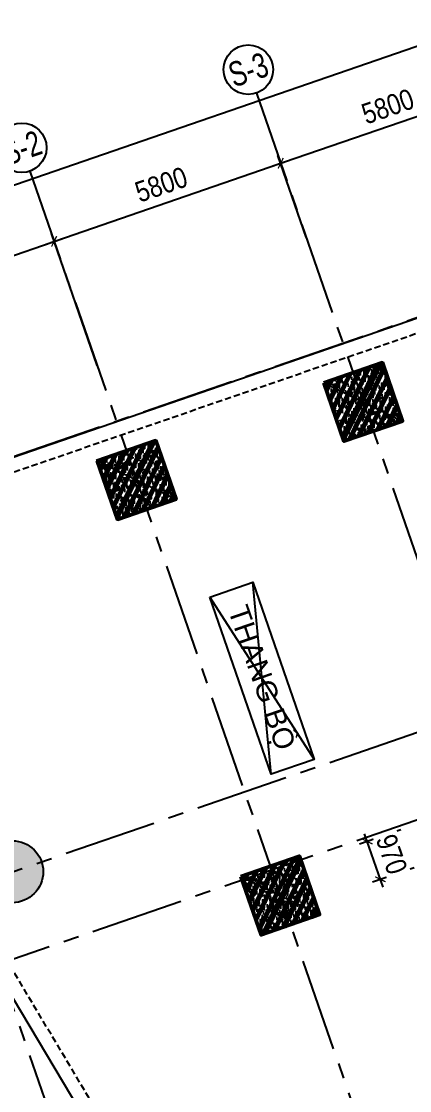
# Model space of a CAD drawing. Header units: millimetres. Extents: x -340714 to 2967022, y -655653 to 62.
# Drawn here: x 1072201 to 1081594, y -314677 to -288770 of the extents above; entities that cross this region are included whole.
import ezdxf
from ezdxf.enums import TextEntityAlignment as Align

# ---------------------------------------------------------------- set-up
doc = ezdxf.new("R2010")
doc.units = ezdxf.units.MM
doc.header["$LTSCALE"] = 100
doc.header["$PDMODE"] = 32
doc.header["$PDSIZE"] = 2.5
doc.linetypes.add('CENTER2', pattern=[1.125, 0.75, -0.125, 0.125, -0.125])
doc.linetypes.add('DASHED', pattern=[4.5, 3, -1.5])
for name, color, linetype in [('A-GLAZ', 135, 'Continuous'), ('ccu11-Khuat', 9, 'DASHED'), ('ccu11-Thay', 7, 'Continuous'), ('ccu12-Hatch', 250, 'Continuous'), ('ccu12-Truc', 13, 'CENTER2'), ('KC-Betong', 6, 'Continuous'), ('KC2-DIM', 251, 'Continuous'), ('KT-Dim', 8, 'Continuous'), ('Xref_ST_MBDV Cot vach 30.7.2022|Xref_ST_MBDV Cot vach 30.7.2022|Xref_ST_MBDV Cot vach 30.7.2022|Xref_ST_MBDV Cot vach 30.7.2022|A-GRID-SYM', 50, 'Continuous')]:
    doc.layers.add(name, color=color, linetype=linetype)
doc.layers.add('ccu12-Tencaukien', color=9, linetype='Continuous', lineweight=15)
doc.layers.add('KT-Net cot vach', color=6, linetype='Continuous', lineweight=50)
doc.styles.add('Arial', font='arial.ttf', dxfattribs={"width": 0.7})
doc.styles.add('Arial Narrow', font='ARIALN.TTF')
doc.styles.add('HBA-Text', font='GOTHIC.TTF')
doc.dimstyles.new('ccu12-200', dxfattribs={"dimscale": 200, "dimtxt": 2.5, "dimasz": 1, "dimexe": 1, "dimexo": 2, "dimgap": 1, "dimtad": 1, "dimdec": 0, "dimrnd": 5, "dimdsep": 46, "dimtxsty": 'Arial Narrow', "dimblk": 'ARCHTICK', "dimcen": -1, "dimdle": 1, "dimclrd": 256, "dimclre": 256, "dimclrt": 3, "dimadec": 0, "dimazin": 2, "dimtfac": 0.1, "dimtdec": 0, "dimtmove": 0, "dimatfit": 1, "dimldrblk": 'ARCHTICK', "dimfxl": 1, "dimtvp": 0.8333333333333334, "dimtolj": 1, "dimtzin": 12, "dimarcsym": 0})
pattern_1 = [(49.99999999999999, (550, -550), (286.9040730403014, -25.10085399303804), [30, -330]), (355, (550, -550), (-55.50053344520001, 300.8768534800047), [24, -264]), (100.4514, (573.908672, -552.091736), (231.4037526856086, 275.7758168243814), [25.496076, -280.4568448]), (46.18420000000001, (550, -470), (426.8964194502578, -66.20760573160723), [45, -495]), (96.6356, (585.574698, -475.5173228), (373.8650822194813, 389.6471483601767), [38.2441152, -420.6852]), (351.1842, (550, -470), (373.8647780534509, 389.6474403701299), [36, -396]), (21, (590, -490), (238.7628208473847, -161.0475562661355), [30, -330]), (326.0000000000001, (590, -490), (97.32613276863269, 290.0600180187412), [24, -264]), (71.4514, (609.8968932, -503.4206424), (336.089051432596, 129.012198683981), [25.496076, -280.4568448]), (37.50000000000001, (550, -550), (4.863942126916267, 133.1575415325246), [0, -260.8, 0, -268, 0, -265]), (7.499999999999999, (550, -550), (105.2278149768594, 157.7646847529441), [0, -152.8, 0, -254.8, 0, -101]), (327.5, (460.8, -550), (213.5289744689636, -9.021948693751902), [0, -100, 0, -312, 0, -414]), (317.5, (420.8, -550), (233.2744677369545, 40.04199293292709), [0, -130, 0, -207.2, 0, -294]), (45, (550, -550), (-120.2081528017131, 120.2081528017131), []), (45, (550, -501), (-120.2081528017131, 120.2081528017131), [])]

# ---------------------------------------------------------------- blocks, each defined once
blk = doc.blocks.new('_ARCHTICK')
at = {"color": 0, "linetype": 'ByBlock', "const_width": 0.15}
blk.add_lwpolyline([(-0.5, -0.5), (0.5, 0.5)], dxfattribs=at)
blk = doc.blocks.new('*D1051')
at = {"layer": 'Defpoints', "color": 0, "transparency": 16777216}
for p in [(312031.6406073518, -68726.15748089246, 6.01303727872371e-05), (315815.1615228205, -77470.31876241161), (312921.1710340638, -78469.46356395993)]:
    blk.add_point(p, dxfattribs=at)
at = {"layer": 'KT-Dim', "lineweight": -2, "transparency": 16777216}
for p, q in [((311653.5404447144, -68856.69585461266), (309631.7827940224, -69554.70390077842)), ((309755.5636884811, -69300.38463259961), (312986.4402209239, -78658.51364527874)), ((315437.0613601831, -77600.8571361318), (312732.1209527451, -78534.73275082007))]:
    blk.add_line(p, q, dxfattribs=at)
at = {"layer": 'KT-Dim', "lineweight": -2, "transparency": 16777216, "xscale": 200, "yscale": 200, "zscale": 200}
for p, rotation in [((309820.8328753412, -69489.43471391835), 109.0471379637702), ((312921.1710340638, -78469.46356396), 289.0471379637702)]:
    blk.add_blockref('_ARCHTICK', p, dxfattribs=dict(at, rotation=rotation))
at = {"layer": 'KT-Dim', "color": 3, "transparency": 16777216, "insert": (311801.361698141, -73830.8682427258), "char_height": 500, "attachment_point": 5, "rotation": 289.0471379637702, "style": 'Arial Narrow'}
blk.add_mtext('\\A1;9500', dxfattribs=at)
blk = doc.blocks.new('*D1019')
at = {"layer": 'Defpoints', "color": 0, "transparency": 16777216}
for p in [(363163.4852022186, -37115.10992757117), (306934.025148161, -51743.49375239976), (308410.2467223767, -56019.18170276831, 4.862310228169464e-05)]:
    blk.add_point(p, dxfattribs=at)
at = {"layer": 'KT-Dim', "lineweight": -2, "transparency": 16777216}
for p, q in [((361876.3130504047, -32774.15088184165), (306744.9757257595, -51808.76484776071)), ((363032.9430114967, -36737.011082768), (361621.9925326421, -32650.37255480103)), ((308279.7045316547, -55641.08285796514), (306868.7540528001, -51554.44432999816))]:
    blk.add_line(p, q, dxfattribs=at)
at = {"layer": 'KT-Dim', "lineweight": -2, "transparency": 16777216, "xscale": 200, "yscale": 200, "zscale": 200}
for p, rotation in [((361687.2636280031, -32839.42197720261), 19.0477163778953), ((306934.0251481611, -51743.49375239975), 199.0477163778953)]:
    blk.add_blockref('_ARCHTICK', p, dxfattribs=dict(at, rotation=rotation))
at = {"layer": 'KT-Dim', "color": 3, "transparency": 16777216, "insert": (334162.0591472954, -41861.09962134295), "char_height": 500, "attachment_point": 5, "rotation": 19.047716377895316, "style": 'Arial Narrow'}
blk.add_mtext('\\A1;57925', dxfattribs=at)
blk = doc.blocks.new('*D1020')
at = {"layer": 'Defpoints', "color": 0, "transparency": 16777216}
for p in [(314072.7511054397, -50971.46038248898), (315242.5389979252, -54359.71304566249), (308625.786151832, -56644.13458594675)]:
    blk.add_point(p, dxfattribs=at)
at = {"layer": 'KT-Dim', "lineweight": -2, "transparency": 16777216}
for p, q in [((307266.9481779592, -53321.15110943523), (314261.8011867585, -50906.19119562951)), ((315112.0006242059, -53981.61288302481), (314007.48191858, -50782.41030117021)), ((308495.2477781127, -56266.03442330906), (307390.7290724185, -53066.8318412567))]:
    blk.add_line(p, q, dxfattribs=at)
at = {"layer": 'KT-Dim', "lineweight": -2, "transparency": 16777216, "xscale": 200, "yscale": 200, "zscale": 200}
for p, rotation in [((314072.7511054396, -50971.46038248912), 19.04713796363416), ((307455.9982592781, -53255.88192257562), 199.0471379636342)]:
    blk.add_blockref('_ARCHTICK', p, dxfattribs=dict(at, rotation=rotation))
at = {"layer": 'KT-Dim', "color": 3, "transparency": 16777216, "insert": (310615.7937861466, -51683.31140909341), "char_height": 500, "attachment_point": 5, "rotation": 19.047137963634164, "style": 'Arial Narrow'}
blk.add_mtext('\\A1;7000', dxfattribs=at)
blk = doc.blocks.new('*D1021')
at = {"layer": 'Defpoints', "color": 0, "transparency": 16777216}
for p in [(319555.2034636396, -49078.65396357757), (320302.8164631628, -51244.09075167369), (315242.5389979252, -54359.71304566249)]:
    blk.add_point(p, dxfattribs=at)
at = {"layer": 'KT-Dim', "lineweight": -2, "transparency": 16777216}
for p, q in [((320172.2780894435, -50865.99058903602), (319489.9342767799, -48889.60388225879)), ((313883.701024121, -51036.72956934941), (319744.2535449584, -49013.38477671809)), ((315112.0006242059, -53981.61288302481), (314007.4819185802, -50782.41030117088))]:
    blk.add_line(p, q, dxfattribs=at)
at = {"layer": 'KT-Dim', "lineweight": -2, "transparency": 16777216, "xscale": 200, "yscale": 200, "zscale": 200}
for p, rotation in [((319555.2034636395, -49078.6539635777), 19.04713796363416), ((314072.7511054398, -50971.46038248979), 199.0471379636342)]:
    blk.add_blockref('_ARCHTICK', p, dxfattribs=dict(at, rotation=rotation))
at = {"layer": 'KT-Dim', "color": 3, "transparency": 16777216, "insert": (316665.3963883274, -49594.6974295948), "char_height": 500, "attachment_point": 5, "rotation": 19.047137963634164, "style": 'Arial Narrow'}
blk.add_mtext('\\A1;5800', dxfattribs=at)
blk = doc.blocks.new('*D1022')
at = {"layer": 'Defpoints', "color": 0, "transparency": 16777216}
for p in [(325037.6558218878, -47185.84754464898), (325785.2688217285, -49351.28433366484), (320302.8164631628, -51244.09075167369)]:
    blk.add_point(p, dxfattribs=at)
at = {"layer": 'KT-Dim', "lineweight": -2, "transparency": 16777216}
for p, q in [((319366.1533823207, -49143.92315043752), (325226.7059032066, -47120.57835778948)), ((325654.7304480092, -48973.18417102715), (324972.3866350281, -46996.79746333018)), ((320172.2780894435, -50865.99058903602), (319489.93427678, -48889.60388225899))]:
    blk.add_line(p, q, dxfattribs=at)
at = {"layer": 'KT-Dim', "lineweight": -2, "transparency": 16777216, "xscale": 200, "yscale": 200, "zscale": 200}
for p, rotation in [((325037.6558218877, -47185.84754464909), 19.04713796363416), ((319555.2034636396, -49078.6539635779), 199.0471379636342)]:
    blk.add_blockref('_ARCHTICK', p, dxfattribs=dict(at, rotation=rotation))
at = {"layer": 'KT-Dim', "color": 3, "transparency": 16777216, "insert": (322147.8487465513, -47701.89101067458), "char_height": 500, "attachment_point": 5, "rotation": 19.047137963634164, "style": 'Arial Narrow'}
blk.add_mtext('\\A1;5800', dxfattribs=at)
blk = doc.blocks.new('GRID-SYM-flat-103')
at = {"layer": 'Xref_ST_MBDV Cot vach 30.7.2022|Xref_ST_MBDV Cot vach 30.7.2022|Xref_ST_MBDV Cot vach 30.7.2022|Xref_ST_MBDV Cot vach 30.7.2022|A-GRID-SYM'}
blk.add_circle((7.814746150539778e-20, 1.307624847908942e-17, 4.374695749536969e-07), 900.0000000000003, dxfattribs=at)
at = {"layer": 'Xref_ST_MBDV Cot vach 30.7.2022|Xref_ST_MBDV Cot vach 30.7.2022|Xref_ST_MBDV Cot vach 30.7.2022|Xref_ST_MBDV Cot vach 30.7.2022|A-GRID-SYM', "style": 'HBA-Text'}
blk.add_attdef('GRID', text='', height=900.0000000000003, rotation=19.04713795291325, dxfattribs=at).set_placement((7.814746150539778e-20, 1.307624847908942e-17, 4.374695749536969e-07), align=Align.MIDDLE_CENTER)
blk = doc.blocks.new('*U161')
h = blk.add_hatch()
h.set_pattern_fill('VATLIEU04', color=250, scale=40, style=0, pattern_type=2)
h.set_pattern_definition(pattern_1)
h.paths.add_polyline_path([(-475, 475), (1025, 475), (1025, -1025), (-475, -1025)])
at = {"color": 6, "ltscale": 0.25}
blk.add_lwpolyline([(-475, 475), (1025, 475), (1025, -1025), (-475, -1025)], close=True, dxfattribs=at)
at = {"layer": 'Defpoints', "linetype": 'ByBlock', "ltscale": 30}
for p, q in [((1025, 475), (-475, -1025)), ((-475, 475), (1025, -1025))]:
    blk.add_line(p, q, dxfattribs=at)
blk = doc.blocks.new('*U158')
h = blk.add_hatch()
h.set_pattern_fill('VATLIEU04', color=250, scale=40, style=0, pattern_type=2)
h.set_pattern_definition(pattern_1)
h.paths.add_polyline_path([(-475, 475), (1025, 475), (1025, -1025), (-475, -1025)])
at = {"color": 6, "ltscale": 0.25}
blk.add_lwpolyline([(-475, 475), (1025, 475), (1025, -1025), (-475, -1025)], close=True, dxfattribs=at)
at = {"layer": 'Defpoints', "linetype": 'ByBlock', "ltscale": 30}
for p, q in [((1025, 475), (-475, -1025)), ((-475, 475), (1025, -1025))]:
    blk.add_line(p, q, dxfattribs=at)
blk = doc.blocks.new('*U151')
h = blk.add_hatch()
h.set_pattern_fill('VATLIEU04', color=250, scale=40, style=0, pattern_type=2)
h.set_pattern_definition(pattern_1)
h.paths.add_polyline_path([(-475, 475), (1025, 475), (1025, -1025), (-475, -1025)])
at = {"color": 6, "ltscale": 0.25}
blk.add_lwpolyline([(-475, 475), (1025, 475), (1025, -1025), (-475, -1025)], close=True, dxfattribs=at)
at = {"layer": 'Defpoints', "linetype": 'ByBlock', "ltscale": 30}
for p, q in [((1025, 475), (-475, -1025)), ((-475, 475), (1025, -1025))]:
    blk.add_line(p, q, dxfattribs=at)
blk = doc.blocks.new('MBDVCOTVACH-T2-T6-PN')
at = {"layer": 'ccu12-Hatch', "ltscale": 0.5}
h = blk.add_hatch(dxfattribs=at)
h.set_pattern_fill('BETONG', color=256, scale=50, pattern_type=2)
h.set_pattern_definition([(0, (-1923553.406636358, 300749.4537652719), (0, 259.8076212), [6.25, -143.75]), (0, (-1923553.406636358, 300760.2790828219), (0, 259.8076212), [6.25, -143.75]), (120, (-1923553.406636358, 300749.4537652719), (-225.0000000560045, -129.9038105999999), [6.249999999999998, -143.7499999999999]), (120, (-1923544.031636358, 300754.866424072), (-225.0000000560045, -129.9038105999999), [6.249999999999998, -143.7499999999999]), (0, (-1923478.406636358, 300879.3575758719), (0, 259.8076212), [6.25, -143.75]), (0, (-1923478.406636358, 300890.1828934219), (0, 259.8076212), [6.25, -143.75]), (120, (-1923478.406636358, 300879.3575758719), (-225.0000000560045, -129.9038105999999), [6.249999999999998, -143.7499999999999]), (120, (-1923469.031636358, 300884.7702346719), (-225.0000000560045, -129.9038105999999), [6.249999999999998, -143.7499999999999]), (59.99999999999999, (-1923547.156636358, 300749.4537652719), (-225.0000000560045, 129.9038106), [6.25, -143.75]), (59.99999999999999, (-1923556.531636358, 300754.866424072), (-225.0000000560045, 129.9038106), [6.25, -143.75]), (59.99999999999999, (-1923472.156636358, 300619.5499546719), (-225.0000000560045, 129.9038106), [6.25, -143.75]), (59.99999999999999, (-1923481.531636358, 300624.962613472), (-225.0000000560045, 129.9038106), [6.25, -143.75]), (45, (-1923553.406636358, 300749.4537652719), (-53.03300858899107, 53.03300858899107), []), (49.99999999999999, (-1923553.406636358, 300749.4537652719), (358.6300913003767, -31.37606749129755), [37.5, -412.5]), (355, (-1923553.406636358, 300749.4537652719), (-69.3756668065, 376.0960668500059), [30, -330]), (100.4514, (-1923523.520796358, 300746.8390952719), (289.2546908570108, 344.7197710304768), [31.870095, -350.571056]), (46.18420000000001, (-1923553.406636358, 300849.4537652719), (533.6205243128222, -82.75950716450905), [56.25, -618.75]), (96.6356, (-1923508.938263858, 300842.557111772), (467.3313527743517, 487.0589354502209), [47.805144, -525.8565]), (351.1842, (-1923553.406636358, 300849.4537652719), (467.3309725668136, 487.0593004626623), [45, -495]), (21, (-1923503.406636358, 300824.4537652719), (298.4535260592309, -201.3094453326694), [37.5, -412.5]), (326.0000000000001, (-1923503.406636358, 300824.4537652719), (121.6576659607909, 362.5750225234265), [30, -330]), (71.4514, (-1923478.535519858, 300807.6779622719), (420.111314290745, 161.2652483549762), [31.870095, -350.571056]), (37.50000000000001, (-1923553.406636358, 300749.4537652719), (6.079927658645334, 166.4469269156558), [0, -326, 0, -335, 0, -331.25]), (7.499999999999999, (-1923553.406636358, 300749.4537652719), (131.5347687210743, 197.2058559411801), [0, -191, 0, -318.5, 0, -126.25]), (327.5, (-1923664.906636358, 300749.4537652719), (266.9112180862045, -11.27743586718988), [0, -125, 0, -390, 0, -517.5]), (317.5, (-1923714.906636358, 300749.4537652719), (291.5930846711931, 50.05249116615887), [0, -162.5, 0, -259, 0, -367.5])])
edge = h.paths.add_edge_path()
edge.add_arc((4097.65261828457, -8624.055242631817), 750, 0, 360)
edge = h.paths.add_edge_path()
edge.add_arc((1410.005177336978, -253.7429474530509), 750, 0, 360)
edge = h.paths.add_edge_path()
edge.add_arc((101636.8044801299, -32126.61616641039), 750, 0, 360)
edge = h.paths.add_edge_path()
edge.add_arc((54389.03565472178, -32051.75711834745), 750, 0, 360)
at = {"layer": 'KC-Betong', "ltscale": 0.5}
blk.add_circle((4097.65261828457, -8624.055242631817, -3.111671581900167), 750, dxfattribs=at)
at = {"layer": 'KT-Net cot vach', "rotation": 19.04713795399666}
for name, p in [('*U158', (12239.0349454463, 2929.551524406183, -5.460167979304265e-05)), ('*U161', (6756.582588377176, 1036.745105400332)), ('*U151', (10232.16678914404, -9030.171728394227))]:
    blk.add_blockref(name, p, dxfattribs=at)
blk = doc.blocks.new('MBKC-T2-PN')
at = {"layer": 'ccu11-Khuat', "ltscale": 0.5, "elevation": -2.677769264985028e-08}
blk.add_lwpolyline([(57386.55828894489, -12930.04420790478), (65794.96816600184, -10027.05643183063, 0.260495241581582), (69736.50495830015, -12426.6161779894), (99368.00793614518, -12426.6161779894, -0.2609853684017961), (101894.5837610736, -14307.26193159987), (105248.9736585456, -29866.61846812873, -0.450430548376512), (100589.6931814908, -35326.6158653514), (55455.61416863091, -35326.6158653514, -0.3270381078692864), (50922.90468503162, -31997.94642836676), (46413.0024276413, -18965.37748569861, 0.4276044270060953), (30445.87231722521, -12504.80555859185), (12824.43251889106, -18584.35473983688, -0.1315578741241553), (10225.70651983377, -18473.84767023224), (9061.065310114762, -18020.38528109412, -0.1846755877232493), (7455.469289202709, -16623.04162249499), (2976.957835427951, -9107.263866643538, -0.02202630655640508), (-406.9169527585618, -3413.254662496154, -0.399242345885018), (1800.966408062493, 257.1217708188342), (31224.41949791997, 10401.15608117677, -0.1203839840985261), (42572.85465626395, 11719.39024886949), (58379.85115727969, 7611.132730447047, -0.2258253160871416), (60186.44089432061, 5977.409135053749), (62085.54238365032, 488.0873970090761), (51857.30011690897, -3043.19410645077)], format="xyb", dxfattribs=at)
at = {"layer": 'ccu11-Thay', "elevation": -2.677769264985028e-08}
blk.add_lwpolyline([(31106.50862324028, 10730.72166345781, -0.1205795836710196), (42638.87427653908, 12063.859528495), (58473.93031160696, 7948.309303218033, -0.2272385897093211), (60513.964432284, 6101.209794561379), (65878.81921774126, -9405.815059417277, 0.2908633368540378), (69743.13952882006, -12076.6161779894), (99390.07919017388, -12076.6161779894, -0.2655275921417467), (102229.2245215473, -14198.71881677723), (105593.7353260962, -29805.02123810095, -0.4513714951595503), (100592.7770390881, -35676.6158653514), (55455.39553553029, -35676.6158653514, -0.3267809868965265), (50590.57907296135, -32107.86789232772), (46084.8424524439, -19087.33667168533, 0.427810969143063), (30575.2745344413, -12830.40558466513), (12920.16765186726, -18921.57020124164, -0.1330764012900887), (10109.49357222929, -18804.19336872117), (8937.306803341722, -18347.79305564612, -0.183720991931343), (7150.621857264778, -16795.18900673359), (2680.126648878446, -9292.86400619999, -0.02215701127767281), (-737.5723420327995, -3537.213185448665, -0.4024491153328594), (1696.95094252727, 591.477936539799), (31106.50862324028, 10730.72166345781)], format="xyb", dxfattribs=at)
at = {"layer": 'ccu11-Thay', "ltscale": 0.5, "elevation": -2.677769264985028e-08}
blk.add_lwpolyline([(8878.931684206007, -1969.694109777105), (9918.707131493604, -1610.713582229568), (11400.48109085276, -5902.623764360091), (10360.70564354653, -6261.604292027245), (8878.931684269104, -1969.694109875592)], dxfattribs=at)
at = {"layer": 'KC2-DIM', "ltscale": 0.5, "elevation": -2.677769264985028e-08}
for points in [[(10360.70564351487, -6261.604291693773), (9918.707131535979, -1610.713582421769)], [(8878.931684266543, -1969.694109868142), (11400.48109079199, -5902.623764268705)]]:
    blk.add_lwpolyline(points, dxfattribs=at)
blk = doc.blocks.new('*D1085')
at = {"layer": 'Defpoints', "color": 0, "ltscale": 0.5, "transparency": 16777216}
for p in [(13880.88704699208, -7479.529737585864), (12688.35076046597, -7891.250676496696), (14197.44261129689, -8396.422616859607)]:
    blk.add_point(p, dxfattribs=at)
at = {"layer": 'KC2-DIM', "lineweight": -2, "ltscale": 0.5, "transparency": 16777216}
for p, q in [((13502.78688604064, -7610.068116189619), (12499.30067999025, -7956.519865798573)), ((13070.17551407266, -8997.193636246157), (12623.08157116409, -7702.200596020976)), ((13819.34245034546, -8526.960995463362), (12815.85624429506, -8873.412745072315))]:
    blk.add_line(p, q, dxfattribs=at)
at = {"layer": 'KC2-DIM', "lineweight": -2, "ltscale": 0.5, "transparency": 16777216, "xscale": 200, "yscale": 200, "zscale": 200}
for p, rotation in [((12688.35076046597, -7891.250676496696), 109.0471387038152), ((13004.90632477078, -8808.143555770439), 289.0471387038152)]:
    blk.add_blockref('_ARCHTICK', p, dxfattribs=dict(at, rotation=rotation))
at = {"layer": 'KC2-DIM', "color": 3, "ltscale": 0.5, "transparency": 16777216, "insert": (13276.98828413788, -8201.116214361607), "char_height": 500, "attachment_point": 5, "rotation": 289.0471387038152, "style": 'Arial Narrow', "bg_fill": 3, "box_fill_scale": 1.1, "bg_fill_color": 256, "bg_fill_true_color": 13158600, "bg_fill_transparency": 0}
blk.add_mtext('\\A1;970', dxfattribs=at)
blk = doc.blocks.new('Grid-ST-flat-3')
at = {"layer": 'ccu12-Truc', "ltscale": 30}
for p, q in [((369404.6687134803, -36752.1382002916), (304555.4537775333, -59141.20830987486)), ((318967.803845129, -47377.27003148972), (338057.0955847398, -102668.7840106485)), ((313485.3514865386, -49270.0764494267), (332574.6432264913, -104561.5904295773)), ((306868.5986399635, -51554.49798831622), (325957.8903803295, -106846.0119696639)), ((348389.8671523776, -54057.7060485669), (307655.7401533651, -68121.08717252291)), ((349042.5590209738, -55948.20686175592), (308308.4320219613, -70011.58798571193))]:
    blk.add_line(p, q, dxfattribs=at)
at = {"layer": 'KT-Dim'}
ref = blk.add_blockref('GRID-SYM-flat-103', (318771.9905590695, -46810.12176409933, -2.916463833074756e-07), dxfattribs=dict(at, xscale=0.6666666666666666, yscale=0.6666666666666666, zscale=0.6666666666666666))
ref.add_attrib('GRID', 'S-3', dxfattribs={"layer": 'Xref_ST_MBDV Cot vach 30.7.2022|Xref_ST_MBDV Cot vach 30.7.2022|Xref_ST_MBDV Cot vach 30.7.2022|Xref_ST_MBDV Cot vach 30.7.2022|A-GRID-SYM', "height": 600, "rotation": 19, "style": 'HBA-Text', "width": 0.75}).set_placement((318771.9905590695, -46810.12176409933, -2.916463833074756e-07), align=Align.MIDDLE_CENTER)
ref = blk.add_blockref('GRID-SYM-flat-103', (313289.5382005037, -48702.9281821082, -2.916463833074756e-07), dxfattribs=dict(at, xscale=0.6666666666666666, yscale=0.6666666666666666, zscale=0.6666666666666666))
ref.add_attrib('GRID', 'S-2', dxfattribs={"layer": 'Xref_ST_MBDV Cot vach 30.7.2022|Xref_ST_MBDV Cot vach 30.7.2022|Xref_ST_MBDV Cot vach 30.7.2022|Xref_ST_MBDV Cot vach 30.7.2022|A-GRID-SYM', "height": 600, "rotation": 19.04713795308838, "style": 'HBA-Text', "width": 0.75}).set_placement((313289.5382005037, -48702.9281821082, -2.916463833074756e-07), align=Align.MIDDLE_CENTER)
dim = blk.add_aligned_dim(p1=(363163.4852022187, -37115.1099275712), p2=(308410.2467223767, -56019.18170276831, 4.862310228169464e-05), distance=-4523.354682656072, dimstyle='ccu12-200', dxfattribs=at)
dim.commit()
dim.dimension.update_dxf_attribs({"geometry": '*D1019', "text_midpoint": (334162.0591472954, -41861.09962134295)})
for base, p1, p2, angle, picture, middle in [((325037.6558218878, -47185.84754464898), (320302.8164631627, -51244.09075167367), (325785.2688217285, -49351.2843336648), 19.04713796417834, '*D1022', (322147.8487465514, -47701.8910106745)), ((319555.2034636396, -49078.65396357757), (315242.5389979252, -54359.71304566249), (320302.8164631627, -51244.09075167367), 19.04713796417834, '*D1021', (316665.3963883274, -49594.69742959473)), ((314072.7511054397, -50971.46038248898), (308625.7861518319, -56644.13458594673), (315242.5389979252, -54359.71304566249), 19.04713796417834, '*D1020', (310615.7937861466, -51683.31140909337)), ((312921.1710340638, -78469.46356395993, -5.460132575746401e-05), (312031.640607352, -68726.15748089243, 5.529047029773082e-06), (315815.1615228207, -77470.3187624116, -5.460132575746401e-05), 109.0471379637702, '*D1051', (311801.361698141, -73830.8682427258, -5.460132575746401e-05))]:
    dim = blk.add_linear_dim(base=base, p1=p1, p2=p2, angle=angle, dimstyle='ccu12-200', dxfattribs=at)
    dim.commit()
    dim.dimension.update_dxf_attribs({"geometry": picture, "text_midpoint": middle})
blk = doc.blocks.new('LOMO-PODIUM-PN')
at = {"layer": 'KC2-DIM', "color": 252, "ltscale": 0.5}
dim = blk.add_linear_dim(base=(12688.35076046597, -7891.250676496696), p1=(14197.44261129689, -8396.422616859607), p2=(13880.88704699208, -7479.529737585864), angle=109.04713870381502, dimstyle='ccu12-200', override={"dimfxl": 150, "dimtfill": 1}, dxfattribs=at)
dim.commit()
dim.dimension.update_dxf_attribs({"geometry": '*D1085', "text_midpoint": (12846.62854261837, -8349.697116133566), "dimtype": 129})

msp = doc.modelspace()

# ---------------------------------------------------------------- linework, layer by layer
at = {"layer": 'A-GLAZ'}
msp.add_lwpolyline([(1098988.630658257, -290018.7321018141, -0.1205795836710196), (1110520.996311556, -288685.5942367769), (1126356.052346624, -292801.1444620539, -0.2272385897093211), (1128396.086467301, -294648.2439707106), (1133760.941252758, -310155.2688246892, 0.2908633368540378), (1137625.261563837, -312826.0699432613), (1167272.201225191, -312826.0699432613, -0.2655275921417467), (1170111.346556564, -314948.1725820492), (1173475.857361113, -330554.4750033729, -0.4513714951595503), (1168474.899074105, -336426.0696306233), (1123337.517570547, -336426.0696306233, -0.3267809868965265), (1118472.701107978, -332857.3216575996), (1113966.964487461, -319836.7904369573, 0.427810969143063), (1098457.396569458, -313579.8593499371), (1080802.289686884, -319671.0239665136, -0.1330764012900887), (1077991.615607246, -319553.6471339931), (1076819.428838359, -319097.2468209181, -0.183720991931343), (1075032.743892282, -317544.6427720055), (1070562.248683895, -310042.3177714719, -0.02215701127767281), (1067144.549692984, -304286.6669507206, -0.4024491153328594), (1069579.072977544, -300157.9758287321), (1098988.630658257, -290018.7321018141)], format="xyb", dxfattribs=at)

# ---------------------------------------------------------------- block references
msp.add_blockref('Grid-ST-flat-3', (758919.5391998056, -243129.7985158589))
at = {"layer": 'KC2-DIM', "ltscale": 0.5}
msp.add_blockref('MBKC-T2-PN', (1067882.122035017, -300749.4537652719), dxfattribs=at)
at = {"layer": 'KC2-DIM'}
msp.add_blockref('MBDVCOTVACH-T2-T6-PN', (1067882.122035017, -300749.4537652719), dxfattribs=at)

# ---------------------------------------------------------------- texts
at = {"layer": 'ccu12-Tencaukien', "color": 31, "style": 'Arial'}
msp.add_text('THANG BỘ', height=499.9999999999998, rotation=289.0471379504801, dxfattribs=at).set_placement((1077194.085945742, -303026.9961235637))

# ---------------------------------------------------------------- next in the draw order: block references
at = {"layer": 'ccu11-Thay'}
msp.add_blockref('LOMO-PODIUM-PN', (1067882.122035017, -300749.4537652719), dxfattribs=at)

doc.saveas('drawing.dxf')
